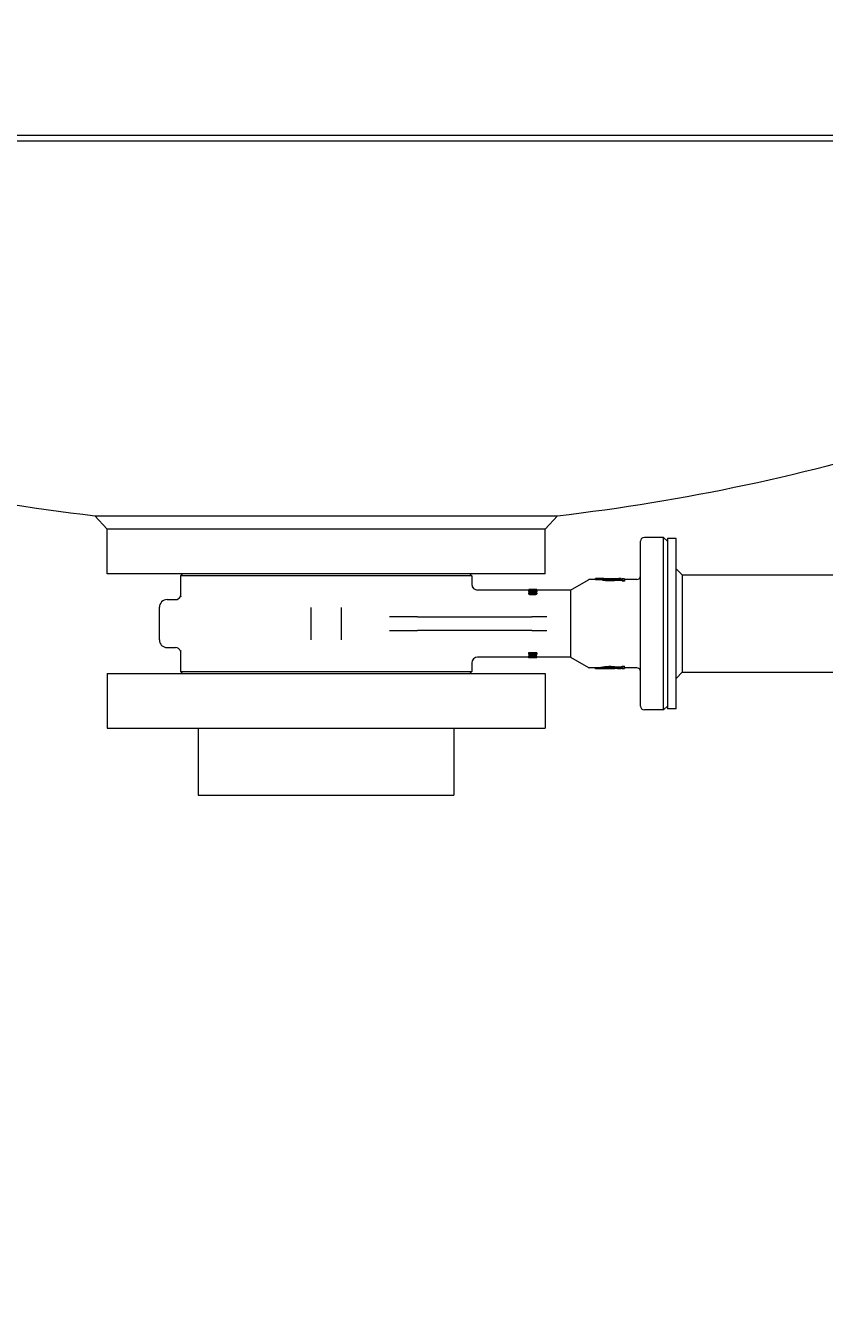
# Model space of a CAD drawing. Header units: inches. Extents: x 19 to 503, y 7 to 322.
# Drawn here: x 89.04 to 105.43, y 44.22 to 70.74 of the extents above; entities that cross this region are included whole.
import ezdxf

# ---------------------------------------------------------------- set-up
doc = ezdxf.new("R2010")
doc.units = ezdxf.units.IN
doc.header["$LTSCALE"] = 15
doc.header["$MEASUREMENT"] = 0
for name, color, linetype, lineweight in [('Dimension (ANSI)', 7, 'Continuous', 25), ('Symbol (ANSI)', 7, 'Continuous', 25), ('Visible (ANSI)', 7, 'Continuous', 50)]:
    doc.layers.add(name, color=color, linetype=linetype, lineweight=lineweight)
doc.styles.add('MEMCOR Medium', font='arial.ttf')
doc.dimstyles.new('Default (ANSI)', dxfattribs={"dimscale": 15, "dimtxt": 0.15, "dimasz": 0.098425, "dimexe": 0.125, "dimexo": 0.0625, "dimgap": 0.031496, "dimtad": 0, "dimtih": 1, "dimtoh": 1, "dimdec": 4, "dimrnd": 1e-08, "dimzin": 3, "dimdsep": 46, "dimlunit": 5, "dimtxsty": 'MEMCOR Medium', "dimcen": 0.09, "dimdle": 0.393701, "dimclrd": 256, "dimclre": 256, "dimclrt": 256, "dimadec": 0, "dimazin": 1, "dimtfac": 0.8, "dimtofl": 0, "dimtmove": 0, "dimatfit": 3, "dimfxl": 1, "dimfrac": 1, "dimtolj": 1, "dimtzin": 4, "dimlwd": -1, "dimlwe": -1, "dimarcsym": 0})
doc.dimstyles.new('Default (ANSI)$7', dxfattribs={"dimscale": 15, "dimtxt": 0.15, "dimasz": 0.098425, "dimexe": 0.125, "dimexo": 0.0625, "dimgap": 0.031496, "dimtad": 0, "dimtih": 1, "dimtoh": 1, "dimdec": 4, "dimrnd": 1e-08, "dimzin": 3, "dimdsep": 46, "dimlunit": 5, "dimtxsty": 'MEMCOR Medium', "dimcen": 0.09, "dimdle": 0.393701, "dimclrd": 256, "dimclre": 256, "dimclrt": 256, "dimadec": 0, "dimazin": 1, "dimtfac": 0.8, "dimtofl": 0, "dimtmove": 0, "dimatfit": 3, "dimfxl": 1, "dimfrac": 1, "dimtolj": 1, "dimtzin": 4, "dimlwd": -1, "dimlwe": -1, "dimarcsym": 0})

# ---------------------------------------------------------------- blocks, each defined once
blk = doc.blocks.new('*D21')
at = {"layer": 'Defpoints', "color": 0, "transparency": 16777216}
for p in [(30.794, 149.759), (94.631, 149.759), (74.899, 44.987)]:
    blk.add_point(p, dxfattribs=at)
at = {"layer": 'Dimension (ANSI)', "transparency": 16777216}
for p, q in [((93.693, 149.759), (28.919, 149.759)), ((30.794, 148.283), (30.794, 113.322)), ((30.794, 46.464), (30.794, 104.871)), ((73.962, 44.987), (28.919, 44.987))]:
    blk.add_line(p, q, dxfattribs=at)
for points in [[(30.547, 148.283), (31.04, 148.283), (30.794, 149.759)], [(30.547, 46.464), (31.04, 46.464), (30.794, 44.987)]]:
    blk.add_solid(points, dxfattribs=at)
at = {"layer": 'Dimension (ANSI)', "transparency": 16777216, "char_height": 2.25, "attachment_point": 5, "style": 'MEMCOR Medium'}
for s, insert in [('\\A1; 104{\\H0.8x;\\S3#4;} in', (30.794, 111.408)), ('\\A1;[2661.2 mm]', (30.794, 107.182))]:
    blk.add_mtext(s, dxfattribs=dict(at, insert=insert))

msp = doc.modelspace()

# ---------------------------------------------------------------- linework, layer by layer
at = {"layer": 'Visible (ANSI)', "linetype": 'Continuous', "lineweight": 18}
for p, q in [((82.806569, 68.49437), (107.605108, 68.49437)), ((107.827651, 68.36937), (82.584026, 68.36937)), ((90.45741, 60.678161), (95.205839, 60.678161)), ((90.705839, 60.400179), (90.45741, 60.678161)), ((95.205839, 60.678161), (99.954268, 60.678161)), ((99.705839, 60.400179), (99.954268, 60.678161)), ((90.705839, 59.48637), (90.705839, 60.400179)), ((99.705839, 60.400179), (90.705839, 60.400179)), ((99.705839, 59.48637), (99.705839, 60.400179)), ((102.134973, 60.234248), (101.741272, 60.234248)), ((102.134973, 56.691248), (102.134973, 60.234248)), ((102.213713, 60.155508), (102.134973, 60.234248)), ((102.213713, 60.212748), (102.213713, 56.712748)), ((102.393013, 60.212748), (102.213713, 60.212748)), ((102.393013, 56.712748), (102.393013, 60.212748)), ((101.662532, 56.769988), (101.662532, 60.155508)), ((99.705839, 59.48637), (90.705839, 59.48637)), ((92.253083, 59.48637), (92.213713, 59.447)), ((98.197965, 59.447), (92.213713, 59.447)), ((92.213713, 59.447), (92.213713, 59.030932)), ((98.158595, 59.48637), (98.197965, 59.447)), ((98.197965, 59.447), (98.197965, 59.269834)), ((102.518013, 59.462748), (102.393013, 59.587748)), ((102.518013, 59.462748), (107.613857, 59.462748)), ((102.518013, 59.462748), (102.518013, 57.777257)), ((99.368316, 59.151724), (98.316075, 59.151724)), ((99.384798, 59.16296), (99.368316, 59.16296)), ((99.368316, 59.155299), (99.368316, 59.16296)), ((99.368316, 59.155299), (99.384798, 59.155299)), ((99.368316, 59.155299), (99.368316, 59.143479)), ((99.384798, 59.16296), (99.384798, 59.161157)), ((99.492977, 59.161157), (99.384798, 59.161157)), ((99.384798, 59.159127), (99.384798, 59.155299)), ((99.384798, 59.159127), (99.530257, 59.159127)), ((99.384798, 59.155299), (99.384798, 59.147925)), ((99.507758, 59.16296), (99.492977, 59.16296)), ((99.492977, 59.161157), (99.492977, 59.16296)), ((99.530257, 59.16081), (99.530257, 59.159127)), ((99.530257, 59.159127), (99.530257, 59.14724)), ((100.224489, 59.151724), (99.530257, 59.151724)), ((100.224489, 59.151724), (100.594972, 59.365622)), ((100.224489, 59.151724), (100.224489, 57.773771)), ((100.73576, 59.36826), (100.604814, 59.36826)), ((100.73576, 59.385591), (100.73576, 59.388338)), ((100.783398, 59.388338), (100.73576, 59.388338)), ((100.73576, 59.385591), (100.73576, 59.365451)), ((100.783398, 59.388338), (100.783398, 59.387744)), ((100.860563, 59.388338), (100.813319, 59.388338)), ((100.813319, 59.388338), (100.813319, 59.387478)), ((100.833383, 59.363444), (100.833383, 59.383628)), ((101.186814, 59.372044), (101.186814, 59.351598)), ((101.266862, 59.388338), (101.219618, 59.388338)), ((101.266862, 59.388338), (101.266862, 59.377363)), ((101.336154, 59.38244), (101.288516, 59.38244)), ((101.288516, 59.376591), (101.288516, 59.38244)), ((101.288516, 59.357166), (101.288516, 59.367385)), ((101.288516, 59.357166), (101.336154, 59.357166)), ((101.288516, 59.357166), (101.288516, 59.336371)), ((101.336154, 59.336371), (101.288516, 59.336371)), ((101.336154, 59.38244), (101.336154, 59.357166)), ((101.583791, 59.36826), (101.336154, 59.36826)), ((101.336154, 59.357166), (101.336154, 59.336371)), ((91.938319, 58.954874), (92.108909, 58.954874)), ((99.364915, 59.138471), (99.364915, 59.126214)), ((99.364915, 59.092773), (99.364915, 59.079609)), ((99.530257, 59.14724), (99.517747, 59.14724)), ((99.533004, 59.138471), (99.533004, 59.126214)), ((99.533004, 59.092773), (99.533004, 59.079609)), ((91.780839, 58.128102), (91.780839, 58.797394)), ((94.890878, 58.794754), (94.890878, 58.130742)), ((95.520799, 58.130742), (95.520799, 58.794754)), ((96.862937, 58.600543), (96.508269, 58.600543)), ((97.079396, 58.600543), (96.862937, 58.600543)), ((97.079396, 58.600543), (98.282034, 58.600543)), ((98.282034, 58.600543), (99.43059, 58.600543)), ((99.737165, 58.600543), (99.43059, 58.600543)), ((96.508269, 58.324953), (96.862937, 58.324953)), ((96.862937, 58.324953), (97.079396, 58.324953)), ((98.282034, 58.324953), (97.079396, 58.324953)), ((99.43059, 58.324953), (98.282034, 58.324953)), ((99.43059, 58.324953), (99.737165, 58.324953)), ((91.938319, 57.970622), (92.108909, 57.970622)), ((92.213713, 57.894564), (92.213713, 57.478496)), ((99.368316, 57.868014), (99.529734, 57.868014)), ((99.368316, 57.854371), (99.368316, 57.868014)), ((99.529734, 57.854371), (99.368316, 57.854371)), ((99.368316, 57.834587), (99.368316, 57.854371)), ((99.386891, 57.842598), (99.386891, 57.834264)), ((99.386891, 57.842598), (99.511159, 57.842598)), ((99.397618, 57.814166), (99.397618, 57.826946)), ((99.511159, 57.834264), (99.511159, 57.842598)), ((99.529734, 57.854371), (99.529734, 57.868014)), ((99.529734, 57.854371), (99.529734, 57.834782)), ((98.197965, 57.655661), (98.197965, 57.478496)), ((99.368316, 57.773771), (98.316075, 57.773771)), ((99.368316, 57.802614), (99.399337, 57.802614)), ((99.368316, 57.790297), (99.368316, 57.802614)), ((99.529734, 57.790297), (99.368316, 57.790297)), ((99.368316, 57.784746), (99.368316, 57.790297)), ((99.368316, 57.784746), (99.507496, 57.784746)), ((99.368316, 57.769997), (99.368316, 57.781948)), ((99.368316, 57.766746), (99.368316, 57.769997)), ((99.368316, 57.762535), (99.368316, 57.766746)), ((99.368316, 57.766746), (99.529734, 57.766746)), ((99.384798, 57.762535), (99.368316, 57.762535)), ((99.384798, 57.762535), (99.384798, 57.766746)), ((99.492977, 57.764339), (99.384798, 57.764339)), ((99.529734, 57.76939), (99.401934, 57.76939)), ((99.492977, 57.762535), (99.492977, 57.766746)), ((99.507758, 57.762535), (99.492977, 57.762535)), ((99.499611, 57.802614), (99.529734, 57.802614)), ((99.507758, 57.762535), (99.507758, 57.766746)), ((99.523518, 57.78133), (99.529734, 57.78133)), ((99.529734, 57.790297), (99.529734, 57.802614)), ((99.529734, 57.790297), (99.529734, 57.782097)), ((99.529734, 57.76939), (99.529734, 57.78133)), ((100.224489, 57.773771), (99.529734, 57.773771)), ((99.529734, 57.76939), (99.529734, 57.766746)), ((99.530257, 57.764685), (99.530257, 57.773771)), ((100.224489, 57.773771), (100.594972, 57.559873)), ((100.73576, 57.557236), (100.604814, 57.557236)), ((100.73576, 57.539904), (100.73576, 57.560044)), ((100.833383, 57.541868), (100.833383, 57.562051)), ((101.186814, 57.573898), (101.186814, 57.553451)), ((101.288516, 57.589125), (101.336154, 57.589125)), ((101.288516, 57.56833), (101.288516, 57.589125)), ((101.336154, 57.56833), (101.288516, 57.56833)), ((101.288516, 57.55811), (101.288516, 57.56833)), ((101.336154, 57.56833), (101.336154, 57.589125)), ((101.336154, 57.56833), (101.336154, 57.543056)), ((101.583791, 57.557236), (101.336154, 57.557236)), ((102.518013, 57.777257), (102.518013, 57.462748)), ((90.705839, 57.439126), (99.705839, 57.439126)), ((90.705839, 57.439126), (90.705839, 56.314126)), ((92.213713, 57.478496), (98.197965, 57.478496)), ((92.253083, 57.439126), (92.213713, 57.478496)), ((98.158595, 57.439126), (98.197965, 57.478496)), ((99.705839, 57.439126), (99.705839, 56.314126)), ((100.73576, 57.537157), (100.73576, 57.539904)), ((100.783398, 57.537157), (100.73576, 57.537157)), ((100.783398, 57.537752), (100.783398, 57.537157)), ((100.813319, 57.537157), (100.813319, 57.538018)), ((100.860563, 57.537157), (100.813319, 57.537157)), ((101.266862, 57.537157), (101.219618, 57.537157)), ((101.266862, 57.537157), (101.266862, 57.548133)), ((101.288516, 57.543056), (101.288516, 57.548904)), ((101.288516, 57.543056), (101.336154, 57.543056)), ((102.518013, 57.462748), (102.393013, 57.337748)), ((102.518013, 57.462748), (107.96741, 57.462748)), ((102.213713, 56.769988), (102.134973, 56.691248)), ((102.134973, 56.691248), (101.741272, 56.691248)), ((102.393013, 56.712748), (102.213713, 56.712748)), ((90.705839, 56.314126), (99.705839, 56.314126)), ((92.580839, 56.314126), (92.580839, 54.939126)), ((97.830839, 56.314126), (97.830839, 54.939126)), ((92.580839, 54.939126), (97.830839, 54.939126))]:
    msp.add_line(p, q, dxfattribs=at)
for centre, radius, start, end in [((95.205839, 101.717807), 41.313437, 252.2109411, 263.4000276), ((95.205839, 101.717807), 41.313437, 276.5999724, 287.4779384), ((101.741272, 60.155508), 0.07874, 90, 180), ((101.583791, 59.447), 0.07874, 270, 0), ((98.316075, 59.269834), 0.11811, 180, 270), ((100.604814, 59.348575), 0.019685, 90, 120), ((91.938319, 58.797394), 0.15748, 90, 180), ((92.108909, 59.06511), 0.110236, 270, 341.9378969), ((91.938319, 58.128102), 0.15748, 180, 270), ((92.108909, 57.860386), 0.110236, 18.0621031, 90), ((98.316075, 57.655661), 0.11811, 90, 180), ((100.604814, 57.576921), 0.019685, 240, 270), ((101.583791, 57.478496), 0.07874, 0, 90), ((101.741272, 56.769988), 0.07874, 180, 270)]:
    msp.add_arc(centre, radius, start, end, dxfattribs=at)
for centre, major_axis, ratio, start_param, end_param in [((100.419555, 58.462748), (4.107169, 0), 0.225359733, 1.469867522, 1.493731553), ((100.419555, 58.462748), (-4.018073, 0), 0.225359733, 4.609214302, 4.633611874), ((100.636242, 58.462748), (4.107169, 0), 0.225359733, 1.526769784, 1.534959662), ((100.636242, 58.462748), (4.107169, 0), 0.225359733, 1.439784722, 1.514252692), ((100.419555, 58.462748), (4.107169, 0), 0.225359733, 1.398441887, 1.454469301), ((100.419555, 58.462748), (4.107169, 0), 0.225359733, 1.357613543, 1.38288267), ((100.419555, 58.462748), (-4.018073, 0), 0.225359733, 4.494403649, 4.52025709), ((100.636242, 58.462748), (4.107169, 0), 0.225359733, 1.411307558, 1.427164649), ((99.162089, 58.462748), (-1.342621, 0), 0.513157895, 1.725007189, 1.749523703), ((99.162089, 58.462748), (-1.365637, 0), 0.513157895, 1.722387859, 1.826501132), ((99.201871, 58.462748), (-1.377604, 0), 0.508700102, 1.716536886, 1.811096977), ((100.419555, 58.462748), (-4.018073, 0), 0.225359733, 1.649573433, 1.673971005), ((100.419555, 58.462748), (-4.018073, 0), 0.225359733, 1.762928217, 1.788781658), ((100.419555, 58.462748), (-4.107169, 0), 0.225359733, 1.758709983, 1.78397911), ((100.419555, 58.462748), (-4.107169, 0), 0.225359733, 1.647861101, 1.671725131), ((100.636242, 58.462748), (-4.107169, 0), 0.225359733, 1.606632991, 1.61482287), ((100.636242, 58.462748), (-4.107169, 0), 0.225359733, 1.627339961, 1.701807931), ((100.419555, 58.462748), (-4.107169, 0), 0.225359733, 1.687123352, 1.743150767), ((100.636242, 58.462748), (-4.107169, 0), 0.225359733, 1.714428005, 1.730285096)]:
    msp.add_ellipse(centre, major_axis=major_axis, ratio=ratio, start_param=start_param, end_param=end_param, dxfattribs=at)
for points, knots in [([(99.448894, 59.15059), (99.427175, 59.15059), (99.408843, 59.150133), (99.387248, 59.148364), (99.382487, 59.147641), (99.375488, 59.14633), (99.372258, 59.145417), (99.367029, 59.14298), (99.365594, 59.141467), (99.364977, 59.139386), (99.364915, 59.138931), (99.364915, 59.138471)], [-0.1862507739, -0.1862507739, -0.1862507739, -0.1862507739, -0.132345258, -0.132345258, -0.1023876801, -0.1023876801, -0.0616885221, -0.0616885221, -0.0132261353, -0.0132261353, 0, 0, 0, 0]), ([(99.533004, 59.138471), (99.533004, 59.1396), (99.532638, 59.140695), (99.530958, 59.142661), (99.529742, 59.143536), (99.525586, 59.145472), (99.522287, 59.146399), (99.513347, 59.148057), (99.507313, 59.148746), (99.487253, 59.150147), (99.472233, 59.150479), (99.454474, 59.150583), (99.451681, 59.15059), (99.448894, 59.15059)], [-0.3523898205, -0.3523898205, -0.3523898205, -0.3523898205, -0.306030752, -0.306030752, -0.2639705788, -0.2639705788, -0.204698491, -0.204698491, -0.1353866948, -0.1353866948, -0.0212323229, -0.0212323229, 0, 0, 0, 0]), ([(99.530257, 59.16081), (99.528159, 59.160825), (99.526039, 59.160853), (99.522234, 59.160939), (99.5205, 59.160993), (99.51706, 59.161146), (99.51543, 59.161247), (99.513269, 59.161442), (99.511797, 59.161596), (99.508678, 59.162197), (99.507981, 59.162557), (99.507773, 59.16287), (99.507758, 59.162917), (99.507758, 59.16296)], [-0.2436376975, -0.2436376975, -0.2436376975, -0.2436376975, -0.1880416797, -0.1880416797, -0.1398143028, -0.1398143028, -0.0852719588, -0.0852719588, -0.0529727675, -0.0529727675, -0.008226546, -0.008226546, 0, 0, 0, 0]), ([(100.833383, 59.383628), (100.844865, 59.381051), (100.861195, 59.377605), (100.899809, 59.370812), (100.92523, 59.367023), (100.981065, 59.361639), (101.011489, 59.360129), (101.040091, 59.360129), (101.068692, 59.360129), (101.099117, 59.361639), (101.148954, 59.366445), (101.169385, 59.369232), (101.186814, 59.372044)], [-0.637258242, -0.637258242, -0.637258242, -0.637258242, -0.4358884, -0.4358884, -0.2179442, -0.2179442, 0, 0, 0, 0.2179442, 0.2179442, 0.389071682, 0.389071682, 0.389071682, 0.389071682]), ([(101.186814, 59.351598), (101.169388, 59.348721), (101.14896, 59.345869), (101.099125, 59.34095), (101.068698, 59.339404), (101.040091, 59.339404), (101.011483, 59.339404), (100.981056, 59.34095), (100.925223, 59.346461), (100.899806, 59.350338), (100.861197, 59.357285), (100.844866, 59.360809), (100.833383, 59.363444)], [-0.389147007, -0.389147007, -0.389147007, -0.389147007, -0.217989881, -0.217989881, 0, 0, 0, 0.217989881, 0.217989881, 0.435979763, 0.435979763, 0.637408265, 0.637408265, 0.637408265, 0.637408265]), ([(101.123944, 59.374625), (101.119044, 59.374174), (101.114008, 59.37375), (101.086765, 59.371692), (101.062695, 59.370761), (101.040091, 59.370761), (101.017486, 59.370761), (100.993416, 59.371692), (100.949202, 59.375032), (100.929053, 59.377389), (100.907187, 59.380417), (100.901498, 59.381262), (100.896253, 59.382083)], [-0.2122552948, -0.2122552948, -0.2122552948, -0.2122552948, -0.1722437288, -0.1722437288, 0, 0, 0, 0.1722437288, 0.1722437288, 0.3444874576, 0.3444874576, 0.4090070723, 0.4090070723, 0.4090070723, 0.4090070723]), ([(101.219618, 59.388338), (101.219618, 59.388338), (101.215089, 59.387427), (101.197874, 59.384334), (101.18629, 59.382358), (101.172791, 59.380406)], [2.0668736377, 2.0668736377, 2.0668736377, 2.0668736377, 2.2391088485, 2.2391088485, 2.3902379865, 2.3902379865, 2.3902379865, 2.3902379865]), ([(101.224135, 59.378807), (101.234177, 59.380825), (101.24281, 59.382718), (101.261123, 59.38688), (101.266862, 59.388338), (101.266862, 59.388338)], [0.5273866109, 0.5273866109, 0.5273866109, 0.5273866109, 0.6538045606, 0.6538045606, 0.8717207208, 0.8717207208, 0.8717207208, 0.8717207208]), ([(92.213712, 59.030931), (92.213712, 59.030931), (92.213888, 59.03064), (92.215315, 59.028276), (92.218073, 59.02378), (92.222394, 59.016591), (92.22243, 59.016531), (92.222466, 59.01647)], [0.5746087984, 0.5746087984, 0.5746087984, 0.5746087984, 0.7160068052, 0.7160068052, 1.1491964541, 1.1491964541, 1.152850027, 1.152850027, 1.152850027, 1.152850027]), ([(99.364915, 59.138471), (99.364915, 59.137346), (99.365285, 59.13618), (99.366962, 59.133932), (99.36818, 59.132863), (99.372381, 59.130324), (99.37577, 59.128976), (99.384755, 59.126503), (99.390855, 59.125341), (99.411431, 59.122954), (99.426309, 59.122335), (99.443701, 59.122154), (99.446366, 59.122141), (99.449025, 59.122141)], [-0.3634248503, -0.3634248503, -0.3634248503, -0.3634248503, -0.3145663532, -0.3145663532, -0.2698302391, -0.2698302391, -0.2050606542, -0.2050606542, -0.1325877303, -0.1325877303, -0.0202629214, -0.0202629214, 0, 0, 0, 0]), ([(99.395416, 59.112328), (99.388957, 59.113208), (99.384206, 59.114207), (99.37628, 59.116366), (99.372835, 59.117711), (99.368388, 59.120326), (99.367061, 59.121475), (99.365296, 59.123845), (99.364915, 59.125051), (99.364915, 59.126214)], [0.1453790968, 0.1453790968, 0.1453790968, 0.1453790968, 0.2117849991, 0.2117849991, 0.2889127826, 0.2889127826, 0.3457410659, 0.3457410659, 0.405337774, 0.405337774, 0.405337774, 0.405337774]), ([(99.448894, 59.115415), (99.424634, 59.115415), (99.407943, 59.114253), (99.388101, 59.111205), (99.383237, 59.109838), (99.37594, 59.107345), (99.372556, 59.10559), (99.367021, 59.100941), (99.365548, 59.098058), (99.364969, 59.09429), (99.364915, 59.093534), (99.364915, 59.092773)], [-0.1876009733, -0.1876009733, -0.1876009733, -0.1876009733, -0.1408467634, -0.1408467634, -0.1102869608, -0.1102869608, -0.0667390371, -0.0667390371, -0.0132354958, -0.0132354958, 0, 0, 0, 0]), ([(99.364915, 59.092773), (99.364915, 59.090749), (99.365297, 59.088674), (99.367021, 59.084726), (99.368273, 59.08286), (99.37262, 59.078451), (99.376161, 59.076113), (99.385174, 59.072091), (99.391218, 59.070139), (99.406742, 59.067241), (99.414243, 59.066394), (99.425912, 59.065538), (99.43028, 59.065318), (99.436966, 59.065097), (99.439316, 59.065041), (99.442885, 59.064985), (99.444107, 59.064971), (99.446561, 59.064952), (99.447793, 59.064947), (99.449025, 59.064947)], [-0.3663202332, -0.3663202332, -0.3663202332, -0.3663202332, -0.3136170865, -0.3136170865, -0.265544382, -0.265544382, -0.1958638296, -0.1958638296, -0.1264206642, -0.1264206642, -0.0697554254, -0.0697554254, -0.0365918515, -0.0365918515, -0.0186988816, -0.0186988816, -0.0093863378, -0.0093863378, 0, 0, 0, 0]), ([(99.449025, 59.051161), (99.435061, 59.051161), (99.419792, 59.051765), (99.394576, 59.055462), (99.387697, 59.057676), (99.378782, 59.061183), (99.374906, 59.063372), (99.369418, 59.068004), (99.36767, 59.070252), (99.365394, 59.07491), (99.364915, 59.077292), (99.364915, 59.079609)], [0, 0, 0, 0, 0.1064092003, 0.1064092003, 0.1992614514, 0.1992614514, 0.3029771304, 0.3029771304, 0.3907040337, 0.3907040337, 0.480877809, 0.480877809, 0.480877809, 0.480877809]), ([(99.382836, 59.138471), (99.382836, 59.139043), (99.383001, 59.139609), (99.383763, 59.140637), (99.384312, 59.141103), (99.385726, 59.141882), (99.387129, 59.142552), (99.393052, 59.143877), (99.396531, 59.144333), (99.400234, 59.144662)], [-0.147079807, -0.147079807, -0.147079807, -0.147079807, -0.1020414207, -0.1020414207, -0.0617976261, -0.0617976261, -0.0302386621, -0.0302386621, 0, 0, 0, 0]), ([(99.399841, 59.131471), (99.397839, 59.131713), (99.395891, 59.132001), (99.392416, 59.132656), (99.390874, 59.133014), (99.386946, 59.134172), (99.385558, 59.134914), (99.383355, 59.136461), (99.382836, 59.137484), (99.382836, 59.138471)], [-0.06453116028, -0.06453116028, -0.06453116028, -0.06453116028, -0.05447320297, -0.05447320297, -0.0453115142, -0.0453115142, -0.02836801517, -0.02836801517, 0, 0, 0, 0]), ([(99.382836, 59.092773), (99.382836, 59.094666), (99.383412, 59.096573), (99.38572, 59.098884), (99.387156, 59.100134), (99.393129, 59.102552), (99.396543, 59.103386), (99.400234, 59.103996)], [-0.1530159493, -0.1530159493, -0.1530159493, -0.1530159493, -0.0638112926, -0.0638112926, -0.0303913037, -0.0303913037, 0, 0, 0, 0]), ([(99.399841, 59.08061), (99.396206, 59.081358), (99.392833, 59.082355), (99.38723, 59.085023), (99.385758, 59.086359), (99.383401, 59.089067), (99.382836, 59.09095), (99.382836, 59.092773)], [-0.06566068585, -0.06566068585, -0.06566068585, -0.06566068585, -0.04890494987, -0.04890494987, -0.0317352905, -0.0317352905, 0, 0, 0, 0]), ([(99.400234, 59.091066), (99.396521, 59.09044), (99.393092, 59.089583), (99.388279, 59.087585), (99.386986, 59.086777), (99.386138, 59.086127)], [0, 0, 0, 0, 0.03058784335, 0.03058784335, 0.05162793024, 0.05162793024, 0.05162793024, 0.05162793024]), ([(99.449025, 59.129641), (99.433546, 59.129641), (99.424447, 59.12991), (99.413204, 59.130303), (99.405963, 59.130717), (99.399841, 59.131471)], [-0.08655479656, -0.08655479656, -0.08655479656, -0.08655479656, -0.05046019149, -0.05046019149, 0, 0, 0, 0]), ([(99.449025, 59.077495), (99.433192, 59.077495), (99.423686, 59.077973), (99.412318, 59.078708), (99.405592, 59.079399), (99.399841, 59.08061)], [-0.08764627164, -0.08764627164, -0.08764627164, -0.08764627164, -0.04798165091, -0.04798165091, 0, 0, 0, 0]), ([(99.400234, 59.144662), (99.408727, 59.145431), (99.416921, 59.145624), (99.429506, 59.14589), (99.43991, 59.14594), (99.448894, 59.14594)], [-0.09576773974, -0.09576773974, -0.09576773974, -0.09576773974, -0.06846173286, -0.06846173286, 0, 0, 0, 0]), ([(99.448894, 59.133819), (99.439914, 59.133819), (99.429517, 59.133769), (99.416924, 59.133498), (99.408728, 59.133301), (99.400234, 59.132518)], [0, 0, 0, 0, 0.06843131381, 0.06843131381, 0.09583080448, 0.09583080448, 0.09583080448, 0.09583080448]), ([(99.400234, 59.103996), (99.408724, 59.105427), (99.416922, 59.105795), (99.429503, 59.106296), (99.439907, 59.10639), (99.448894, 59.10639)], [-0.09578850264, -0.09578850264, -0.09578850264, -0.09578850264, -0.06848031695, -0.06848031695, 0, 0, 0, 0]), ([(99.448894, 59.093509), (99.439918, 59.093509), (99.429533, 59.093414), (99.41693, 59.092904), (99.408726, 59.092527), (99.400234, 59.091066)], [0, 0, 0, 0, 0.06839832145, 0.06839832145, 0.09596155013, 0.09596155013, 0.09596155013, 0.09596155013]), ([(99.448894, 59.14594), (99.465017, 59.14594), (99.474663, 59.145733), (99.484905, 59.14549), (99.492001, 59.145202), (99.498078, 59.144631)], [-0.07875293078, -0.07875293078, -0.07875293078, -0.07875293078, -0.05001055618, -0.05001055618, 0, 0, 0, 0]), ([(99.498078, 59.132486), (99.491957, 59.133073), (99.484798, 59.133366), (99.474567, 59.13361), (99.464975, 59.133819), (99.448894, 59.133819)], [0, 0, 0, 0, 0.05038293379, 0.05038293379, 0.07866547071, 0.07866547071, 0.07866547071, 0.07866547071]), ([(99.533004, 59.092773), (99.533004, 59.094852), (99.532609, 59.096901), (99.530769, 59.100598), (99.529442, 59.102257), (99.524984, 59.105864), (99.521533, 59.107599), (99.512721, 59.110538), (99.506742, 59.111908), (99.486053, 59.114573), (99.471491, 59.115209), (99.454196, 59.115401), (99.451542, 59.115415), (99.448894, 59.115415)], [-0.4011989667, -0.4011989667, -0.4011989667, -0.4011989667, -0.339239024, -0.339239024, -0.2837161923, -0.2837161923, -0.2090197847, -0.2090197847, -0.1318457489, -0.1318457489, -0.0201762994, -0.0201762994, 0, 0, 0, 0]), ([(99.448894, 59.10639), (99.463901, 59.10639), (99.473836, 59.106056), (99.485645, 59.105485), (99.492318, 59.104946), (99.498078, 59.103938)], [-0.09091236655, -0.09091236655, -0.09091236655, -0.09091236655, -0.04783937595, -0.04783937595, 0, 0, 0, 0]), ([(99.498078, 59.091008), (99.492403, 59.092021), (99.485844, 59.09257), (99.475457, 59.093094), (99.465334, 59.093509), (99.448894, 59.093509)], [0, 0, 0, 0, 0.04715986411, 0.04715986411, 0.07998853602, 0.07998853602, 0.07998853602, 0.07998853602]), ([(99.449025, 59.122141), (99.467588, 59.122141), (99.48665, 59.122815), (99.510054, 59.125915), (99.515017, 59.127084), (99.522097, 59.129018), (99.525446, 59.130332), (99.530822, 59.133519), (99.532311, 59.135321), (99.532942, 59.137547), (99.533004, 59.138012), (99.533004, 59.138471)], [-0.1889698191, -0.1889698191, -0.1889698191, -0.1889698191, -0.1339112974, -0.1339112974, -0.1045267042, -0.1045267042, -0.062503335, -0.062503335, -0.0131912318, -0.0131912318, 0, 0, 0, 0]), ([(99.49834, 59.131512), (99.490646, 59.130556), (99.482113, 59.130207), (99.468547, 59.129742), (99.458383, 59.129641), (99.449025, 59.129641)], [-0.1037791141, -0.1037791141, -0.1037791141, -0.1037791141, -0.0713100746, -0.0713100746, 0, 0, 0, 0]), ([(99.449025, 59.064947), (99.466817, 59.064947), (99.485025, 59.065959), (99.505156, 59.070068), (99.511209, 59.071617), (99.521266, 59.075932), (99.524896, 59.078228), (99.530762, 59.08392), (99.532346, 59.087225), (99.53295, 59.091247), (99.533004, 59.092013), (99.533004, 59.092773)], [-0.3293772198, -0.3293772198, -0.3293772198, -0.3293772198, -0.1710490699, -0.1710490699, -0.1155488139, -0.1155488139, -0.0691011635, -0.0691011635, -0.0132218312, -0.0132218312, 0, 0, 0, 0]), ([(99.49834, 59.08068), (99.494895, 59.079949), (99.491194, 59.079406), (99.483676, 59.07858), (99.478474, 59.078159), (99.467084, 59.07773), (99.463672, 59.077643), (99.458462, 59.077555), (99.456627, 59.077532), (99.453843, 59.07751), (99.45289, 59.077504), (99.451451, 59.077499), (99.450964, 59.077497), (99.449993, 59.077496), (99.449509, 59.077495), (99.449025, 59.077495)], [-0.1744136917, -0.1744136917, -0.1744136917, -0.1744136917, -0.1156707288, -0.1156707288, -0.0543773328, -0.0543773328, -0.028614968, -0.028614968, -0.0146539504, -0.0146539504, -0.0073982154, -0.0073982154, -0.0036865782, -0.0036865782, 0, 0, 0, 0]), ([(99.533004, 59.079609), (99.533004, 59.076059), (99.531871, 59.072365), (99.526647, 59.066163), (99.523422, 59.063708), (99.516098, 59.060005), (99.511039, 59.057869), (99.494773, 59.054068), (99.485942, 59.052904), (99.468021, 59.051443), (99.45838, 59.051161), (99.449025, 59.051161)], [0, 0, 0, 0, 0.0607391981, 0.0607391981, 0.1071058281, 0.1071058281, 0.1405796055, 0.1405796055, 0.1728457831, 0.1728457831, 0.2072431655, 0.2072431655, 0.2072431655, 0.2072431655]), ([(99.498078, 59.144631), (99.500112, 59.144438), (99.502094, 59.144206), (99.505616, 59.143672), (99.507177, 59.143378), (99.51108, 59.142415), (99.512422, 59.141787), (99.514583, 59.140419), (99.515083, 59.139455), (99.515083, 59.138471)], [-0.06403997171, -0.06403997171, -0.06403997171, -0.06403997171, -0.05394425071, -0.05394425071, -0.04478939526, -0.04478939526, -0.02827011575, -0.02827011575, 0, 0, 0, 0]), ([(99.498078, 59.103938), (99.501785, 59.103284), (99.50525, 59.102409), (99.510847, 59.100029), (99.512269, 59.098839), (99.514554, 59.096359), (99.515083, 59.094565), (99.515083, 59.092773)], [-0.06496435333, -0.06496435333, -0.06496435333, -0.06496435333, -0.04796062159, -0.04796062159, -0.03118673124, -0.03118673124, 0, 0, 0, 0]), ([(99.511775, 59.086106), (99.510943, 59.086753), (99.509801, 59.087459), (99.505367, 59.089416), (99.50185, 59.090328), (99.498078, 59.091008)], [0.03796683191, 0.03796683191, 0.03796683191, 0.03796683191, 0.04800752593, 0.04800752593, 0.06588580066, 0.06588580066, 0.06588580066, 0.06588580066]), ([(99.515083, 59.138471), (99.515083, 59.137448), (99.514541, 59.136376), (99.512355, 59.13492), (99.511004, 59.134168), (99.505389, 59.132567), (99.50197, 59.131963), (99.49834, 59.131512)], [-0.1255475272, -0.1255475272, -0.1255475272, -0.1255475272, -0.0599544359, -0.0599544359, -0.0299575184, -0.0299575184, 0, 0, 0, 0]), ([(99.515083, 59.092773), (99.515083, 59.090998), (99.514563, 59.089151), (99.512424, 59.086606), (99.511045, 59.085248), (99.505358, 59.08248), (99.50199, 59.081455), (99.49834, 59.08068)], [-0.1300880013, -0.1300880013, -0.1300880013, -0.1300880013, -0.0628694698, -0.0628694698, -0.0305037966, -0.0305037966, 0, 0, 0, 0]), ([(99.533004, 59.126214), (99.533004, 59.124344), (99.532011, 59.12237), (99.527404, 59.118906), (99.524451, 59.117481), (99.517483, 59.115213), (99.512827, 59.113984), (99.504511, 59.112689), (99.503509, 59.112542), (99.502494, 59.112402)], [0, 0, 0, 0, 0.0528651268, 0.0528651268, 0.0953049376, 0.0953049376, 0.128967502, 0.128967502, 0.1335034558, 0.1335034558, 0.1335034558, 0.1335034558]), ([(92.222466, 57.909026), (92.22243, 57.908965), (92.222394, 57.908905), (92.218053, 57.901682), (92.215289, 57.897177), (92.213883, 57.894847), (92.213712, 57.894564), (92.213712, 57.894564)], [-0.0036539149, -0.0036539149, -0.0036539149, -0.0036539149, 0, 0, 0.4352754651, 0.4352754651, 0.5746087985, 0.5746087985, 0.5746087985, 0.5746087985]), ([(99.368316, 57.834587), (99.368316, 57.828809), (99.369002, 57.824284), (99.37142, 57.818365), (99.373441, 57.814608), (99.380323, 57.810015), (99.380789, 57.809716), (99.381266, 57.809421)], [-0.2661492754, -0.2661492754, -0.2661492754, -0.2661492754, -0.1092854483, -0.1092854483, -0.0072046521, -0.0072046521, 0, 0, 0, 0]), ([(99.397618, 57.814166), (99.391837, 57.817538), (99.389956, 57.820889), (99.387449, 57.826149), (99.386891, 57.830236), (99.386891, 57.834264)], [-0.1004912969, -0.1004912969, -0.1004912969, -0.1004912969, -0.0693887919, -0.0693887919, 0, 0, 0, 0]), ([(99.38719, 57.842598), (99.387317, 57.841632), (99.387488, 57.840678), (99.388644, 57.835822), (99.390137, 57.83367), (99.392363, 57.830682), (99.394624, 57.828727), (99.397618, 57.826946)], [0.0277201043, 0.0277201043, 0.0277201043, 0.0277201043, 0.0445057365, 0.0445057365, 0.1148525389, 0.1148525389, 0.2911857837, 0.2911857837, 0.2911857837, 0.2911857837]), ([(99.397618, 57.826946), (99.400617, 57.825089), (99.404292, 57.823505), (99.415184, 57.820332), (99.421797, 57.819464), (99.433788, 57.818268), (99.4416, 57.818014), (99.449156, 57.818014)], [0, 0, 0, 0, 0.0432601854, 0.0432601854, 0.1058268324, 0.1058268324, 0.2026344212, 0.2026344212, 0.2026344212, 0.2026344212]), ([(99.449156, 57.818014), (99.458654, 57.818014), (99.468328, 57.818461), (99.482554, 57.820547), (99.487513, 57.821645), (99.495716, 57.824439), (99.498896, 57.825994), (99.501479, 57.827768)], [0, 0, 0, 0, 0.0723727823, 0.0723727823, 0.1169794111, 0.1169794111, 0.1568700898, 0.1568700898, 0.1568700898, 0.1568700898]), ([(99.501479, 57.827768), (99.504292, 57.829772), (99.506442, 57.831931), (99.508991, 57.835843), (99.510281, 57.838294), (99.510857, 57.842586)], [0, 0, 0, 0, 0.0448067037, 0.0448067037, 0.07530494511, 0.07530494511, 0.07530494511, 0.07530494511]), ([(99.511159, 57.834264), (99.511159, 57.82779), (99.509727, 57.824497), (99.507363, 57.820002), (99.504923, 57.817378), (99.501479, 57.814972)], [-0.08589357422, -0.08589357422, -0.08589357422, -0.08589357422, -0.05474541305, -0.05474541305, 0, 0, 0, 0]), ([(99.516915, 57.80932), (99.520934, 57.81169), (99.523727, 57.814452), (99.527031, 57.819299), (99.529433, 57.823259), (99.529725, 57.833464), (99.529734, 57.834121), (99.529734, 57.834782)], [-0.4240729765, -0.4240729765, -0.4240729765, -0.4240729765, -0.1774950299, -0.1774950299, -0.011337247, -0.011337247, 0, 0, 0, 0]), ([(99.381266, 57.809421), (99.384924, 57.807273), (99.389383, 57.805443), (99.401206, 57.801937), (99.407917, 57.800727), (99.422864, 57.798469), (99.433605, 57.797741), (99.446117, 57.797578), (99.447506, 57.797569), (99.448894, 57.797569)], [-0.1688548967, -0.1688548967, -0.1688548967, -0.1688548967, -0.1361871783, -0.1361871783, -0.0954218836, -0.0954218836, -0.0105829036, -0.0105829036, 0, 0, 0, 0]), ([(99.449156, 57.805408), (99.442079, 57.805408), (99.434793, 57.805626), (99.423084, 57.806666), (99.416815, 57.807429), (99.405344, 57.810363), (99.40105, 57.812083), (99.397618, 57.814166)], [-0.1891353027, -0.1891353027, -0.1891353027, -0.1891353027, -0.1072079274, -0.1072079274, -0.0493912269, -0.0493912269, 0, 0, 0, 0]), ([(99.448894, 57.797569), (99.457384, 57.797569), (99.465925, 57.797844), (99.479524, 57.798999), (99.486981, 57.799817), (99.502928, 57.803228), (99.509559, 57.805431), (99.515613, 57.808581), (99.516275, 57.808946), (99.516915, 57.80932)], [-0.2640932322, -0.2640932322, -0.2640932322, -0.2640932322, -0.1539077704, -0.1539077704, -0.0814874155, -0.0814874155, -0.0092530893, -0.0092530893, 0, 0, 0, 0]), ([(99.501479, 57.814972), (99.498718, 57.813112), (99.495282, 57.811503), (99.486853, 57.80882), (99.482085, 57.807816), (99.468167, 57.805839), (99.458573, 57.805408), (99.449156, 57.805408)], [-0.1567740363, -0.1567740363, -0.1567740363, -0.1567740363, -0.1142150484, -0.1142150484, -0.0717595913, -0.0717595913, 0, 0, 0, 0]), ([(99.530257, 57.764685), (99.528159, 57.76467), (99.526039, 57.764643), (99.522234, 57.764557), (99.5205, 57.764503), (99.51706, 57.76435), (99.51543, 57.764248), (99.513269, 57.764054), (99.511797, 57.7639), (99.508678, 57.763299), (99.507981, 57.762939), (99.507773, 57.762626), (99.507758, 57.762579), (99.507758, 57.762535)], [-0.2436376975, -0.2436376975, -0.2436376975, -0.2436376975, -0.1880416797, -0.1880416797, -0.1398143028, -0.1398143028, -0.0852719588, -0.0852719588, -0.0529727675, -0.0529727675, -0.008226546, -0.008226546, 0, 0, 0, 0]), ([(100.833383, 57.562051), (100.844866, 57.564687), (100.861197, 57.568211), (100.899806, 57.575158), (100.925223, 57.579035), (100.981056, 57.584545), (101.011483, 57.586092), (101.068698, 57.586092), (101.099125, 57.584545), (101.14896, 57.579627), (101.169388, 57.576775), (101.186814, 57.573898)], [1.106387994, 1.106387994, 1.106387994, 1.106387994, 1.307816496, 1.307816496, 1.525806378, 1.525806378, 1.743796259, 1.743796259, 1.961786141, 1.961786141, 2.132943266, 2.132943266, 2.132943266, 2.132943266]), ([(101.186814, 57.553451), (101.169385, 57.556264), (101.148954, 57.559051), (101.099117, 57.563857), (101.068692, 57.565367), (101.011489, 57.565367), (100.981065, 57.563857), (100.92523, 57.558473), (100.899809, 57.554683), (100.861195, 57.547891), (100.844865, 57.544445), (100.833383, 57.541868)], [1.35436976, 1.35436976, 1.35436976, 1.35436976, 1.525497241, 1.525497241, 1.743441442, 1.743441442, 1.961385642, 1.961385642, 2.179329842, 2.179329842, 2.380699684, 2.380699684, 2.380699684, 2.380699684]), ([(100.896253, 57.543413), (100.901498, 57.544233), (100.907187, 57.545079), (100.929053, 57.548106), (100.949202, 57.550464), (100.993416, 57.553803), (101.017486, 57.554735), (101.062695, 57.554735), (101.086765, 57.553803), (101.114008, 57.551746), (101.119044, 57.551322), (101.123944, 57.550871)], [0.9689086862, 0.9689086862, 0.9689086862, 0.9689086862, 1.0334283008, 1.0334283008, 1.2056720296, 1.2056720296, 1.3779157584, 1.3779157584, 1.5501594872, 1.5501594872, 1.5901710532, 1.5901710532, 1.5901710532, 1.5901710532]), ([(101.172791, 57.545089), (101.18629, 57.543137), (101.197874, 57.541162), (101.215089, 57.538069), (101.219618, 57.537157), (101.219618, 57.537157)], [1.7435092888, 1.7435092888, 1.7435092888, 1.7435092888, 1.8946384268, 1.8946384268, 2.0668736377, 2.0668736377, 2.0668736377, 2.0668736377]), ([(101.266862, 57.537157), (101.266862, 57.537157), (101.261123, 57.538616), (101.24281, 57.542778), (101.234177, 57.544671), (101.224135, 57.546688)], [0.8717207208, 0.8717207208, 0.8717207208, 0.8717207208, 1.089636881, 1.089636881, 1.2160548307, 1.2160548307, 1.2160548307, 1.2160548307])]:
    msp.add_open_spline(points, degree=3, knots=knots, dxfattribs=at)
for points in [[(100.813319, 59.388338), (100.813319, 59.388338), (100.81451, 59.388044), (100.817008, 59.387442)], [(100.868353, 59.386859), (100.863092, 59.387837), (100.860563, 59.388338), (100.860563, 59.388338)], [(99.400234, 59.132518), (99.398717, 59.132381), (99.397239, 59.132222), (99.395822, 59.132037)], [(99.502035, 59.13204), (99.500755, 59.132208), (99.499429, 59.132356), (99.498078, 59.132486)], [(100.817008, 57.538054), (100.81451, 57.537452), (100.813319, 57.537157), (100.813319, 57.537157)], [(100.860563, 57.537157), (100.860563, 57.537157), (100.863092, 57.537659), (100.868353, 57.538637)]]:
    msp.add_open_spline(points, degree=3, dxfattribs=at)

# ---------------------------------------------------------------- dimensions: what is measured, and where the dimension line sits
at = {"layer": 'Dimension (ANSI)'}
dim = msp.add_linear_dim(base=(30.793558, 149.75937), p1=(74.899354, 44.98737), p2=(94.630839, 149.75937), angle=90, text=' <> in\\X[2661.2 mm]', dimstyle='Default (ANSI)', override={"dimgap": 0.031496, "dimdec": 4, "dimpost": '', "dimtol": 0, "dimlim": 0, "dimtp": 0, "dimtm": 0, "dimtdec": 2, "dimatfit": 1}, dxfattribs=at)
dim.commit()
dim.dimension.update_dxf_attribs({"geometry": '*D21', "text_midpoint": (30.793558, 109.096806), "dimtype": 160})

# ---------------------------------------------------------------- leaders
at = {"layer": 'Symbol (ANSI)', "annotation_type": 0, "has_hookline": 1, "hookline_direction": 1, "text_width": 38.225445}
msp.add_leader([(115.079297, 62.74137), (105.088978, 25.205268), (103.6126, 25.205268)], dimstyle='Default (ANSI)$7', override={"dimtad": 0}, dxfattribs=at)

doc.saveas('drawing.dxf')
